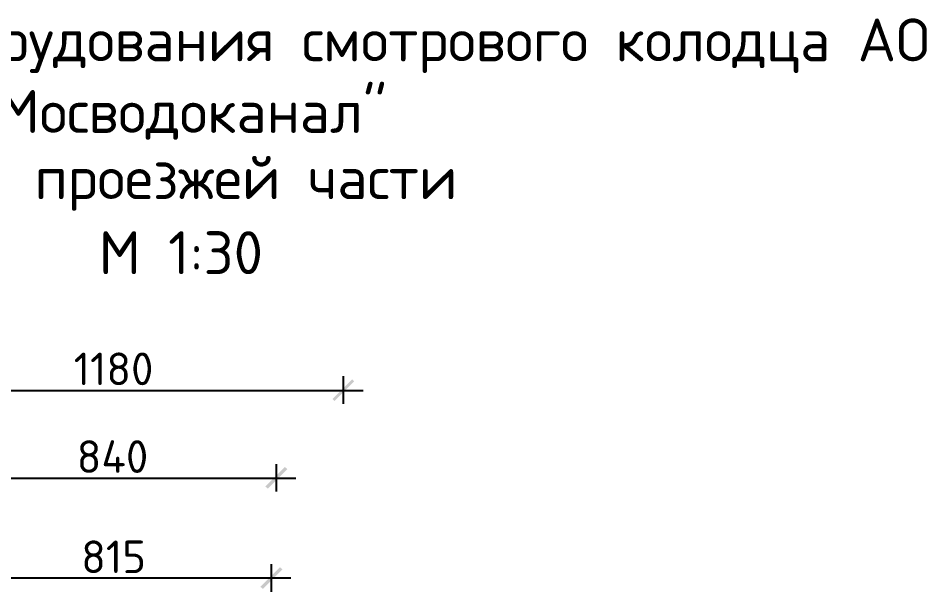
# Model space of a CAD drawing. Extents: x 8646 to 18206, y -17605 to -192.
# Drawn here: x 11457.5 to 11534.3, y -8055.1 to -8006.6 of the extents above; entities that cross this region are included whole.
import ezdxf

# ---------------------------------------------------------------- set-up
doc = ezdxf.new("R2010")
doc.units = 0
for name, color, linetype in [('PDF__0', 7, 'CONTINUOUS'), ('PDF__ТЕКСТ', 7, 'CONTINUOUS'), ('PDF__УСИЛЕНИЕ', 7, 'CONTINUOUS')]:
    doc.layers.add(name, color=color, linetype=linetype)
doc.styles.add('PDF_ISOCPEUR', font='isocpeur.ttf')

msp = doc.modelspace()

# ---------------------------------------------------------------- linework, layer by layer
at = {"layer": 'PDF__0', "linetype": 'CONTINUOUS'}
for points in [[(11484.995, -8039.173), (11484.995, -8036.842)], [(11483.3, -8038.029), (11486.648, -8038.029)], [(11479.316, -8046.589), (11479.316, -8044.258)], [(11477.664, -8045.445), (11480.969, -8045.445)], [(11478.893, -8055.065), (11478.893, -8052.734)], [(11477.24, -8053.878), (11480.545, -8053.878)]]:
    msp.add_lwpolyline(points, dxfattribs=at)
for points in [[(11484.063, -8038.749), (11484.232, -8038.919), (11485.716, -8037.096)], [(11484.232, -8038.919), (11485.716, -8037.096), (11485.885, -8037.266)], [(11478.384, -8046.165), (11478.596, -8046.335), (11480.037, -8044.513)], [(11478.596, -8046.335), (11480.037, -8044.513), (11480.249, -8044.682)], [(11477.96, -8054.641), (11478.172, -8054.811), (11479.613, -8052.988)], [(11478.172, -8054.811), (11479.613, -8052.988), (11479.825, -8053.158)]]:
    msp.add_solid(points, dxfattribs=at)
at = {"layer": 'PDF__УСИЛЕНИЕ', "linetype": 'CONTINUOUS'}
for points in [[(11447.321, -8038.029), (11483.3, -8038.029)], [(11452.957, -8045.445), (11477.664, -8045.445)], [(11453.381, -8053.878), (11477.24, -8053.878)]]:
    msp.add_lwpolyline(points, dxfattribs=at)

# ---------------------------------------------------------------- texts
at = {"layer": 'PDF__ТЕКСТ', "linetype": 'CONTINUOUS', "attachment_point": 4, "style": 'PDF_ISOCPEUR'}
for s, insert, char_height in [('Замена верхнего оборудования смотрового колодца АО', (11408.85, -8008.885), 3.6244), ('"Мосводоканал"', (11453.646, -8014.733), 3.6244), ('на проезжей части', (11451.188, -8020.539), 3.6244), ('М 1:30', (11464.284, -8026.388), 3.6244), ('1180', (11462.169, -8036.212), 2.7614), ('840', (11462.423, -8043.629), 2.7614), ('815', (11462.805, -8052.105), 2.7614)]:
    msp.add_mtext(s, dxfattribs=dict(at, insert=insert, char_height=char_height))

doc.saveas('drawing.dxf')
